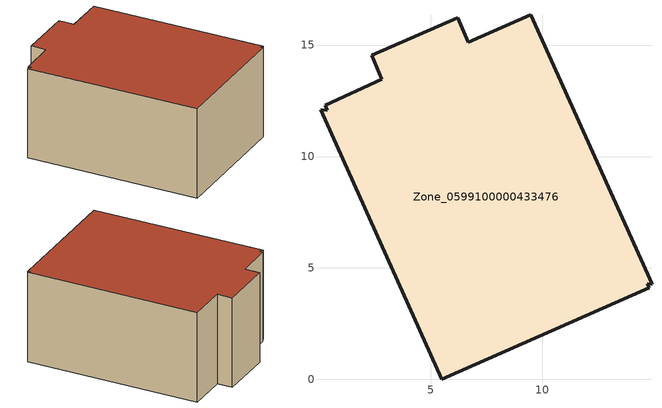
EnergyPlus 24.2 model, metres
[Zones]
Zone_0599100000433476
 floor ground (C_G): 2.79,13.46 2.34,14.54 6.19,16.24 6.67,15.14 9.47,16.37 14.92,4.27 14.71,4.28 14.79,4.1 5.49,0 0.04,12.09 0.35,12.07 0.25,12.3 z0
 wall outside (C_F): 6.67,15.14 6.19,16.24 2.34,14.54 2.79,13.46 0.25,12.3 0.35,12.07 0.04,12.09 5.49,0 14.79,4.1 14.71,4.28 14.92,4.27 9.47,16.37 6.67,15.14 z0:7.09
 roof outside (C_R): 2.79,13.46 0.25,12.3 0.35,12.07 0.04,12.09 5.49,0 14.79,4.1 14.71,4.28 14.92,4.27 9.47,16.37 6.67,15.14 6.19,16.24 2.34,14.54 z7.09
[BUILDING]
Pand.0599100000433476: North Axis=0; Terrain=City; Loads Convergence Tolerance Value=0.04; Temperature Convergence Tolerance Value=0.4; Solar Distribution=FullExterior; Maximum Number of Warmup Days=25; Minimum Number of Warmup Days=1
[Site:Location]
Rotterdam.The.Hague.AP_ZH_NLD Design_Conditions: Latitude=51.96; Longitude=4.45; Time Zone=1; Elevation=-4.5
[SITE:GROUNDTEMPERATURE:BUILDINGSURFACE]
18, 18, 18, 18, 18, 18, 18, 18, 18, 18, 18, 18
[MATERIAL] Thermal Absorptance=0.9; Solar Absorptance=0.7; Visible Absorptance=0.7
Name | Roughness | Thickness | Conductivity | Density | Specific Heat
G.D.2006-2014 | MediumSmooth | 0.15 | 0.06 | 540 | 1210
F.D.2006-2014 | Rough | 0.3 | 0.12 | 1920 | 840
R.D.2006-2014 | MediumRough | 0.2 | 0.08 | 1500 | 1000
[CONSTRUCTION]
C_G: G.D.2006-2014
C_F: F.D.2006-2014
C_R: R.D.2006-2014
[ZONE]
Zone_0599100000433476: Type=1; Multiplier=1; Ceiling Height=Autocalculate; Volume=Autocalculate; Floor Area=autocalculate; Part of Total Floor Area=Yes
[ZONEINFILTRATION:DESIGNFLOWRATE]
Infil_Zone_0599100000433476: Zone or ZoneList or Space or SpaceList=Zone_0599100000433476; Schedule=AlwaysOn; Design Flow Rate Calculation Method=Flow/Area; Flow Rate per Floor Area=0.0021; Constant Term Coefficient=1; Temperature Term Coefficient=0; Velocity Term Coefficient=0; Velocity Squared Term Coefficient=0
[HVACTEMPLATE:ZONE:IDEALLOADSAIRSYSTEM]
Zone_0599100000433476: Maximum Heating Supply Air Temperature=50; Minimum Cooling Supply Air Temperature=13; Maximum Heating Supply Air Humidity Ratio=0.0156; Minimum Cooling Supply Air Humidity Ratio=0.0077; Heating Limit=NoLimit; Cooling Limit=NoLimit; Dehumidification Control Type=ConstantSensibleHeatRatio; Cooling Sensible Heat Ratio=0.7; Dehumidification Setpoint=60; Humidification Control Type=None; Humidification Setpoint=30; Outdoor Air Method=None; Outdoor Air Flow Rate per Person=0.00944; Outdoor Air Flow Rate per Zone Floor Area=0; Outdoor Air Flow Rate per Zone=0; Demand Controlled Ventilation Type=None; Outdoor Air Economizer Type=NoEconomizer; Heat Recovery Type=None; Sensible Heat Recovery Effectiveness=0.7; Latent Heat Recovery Effectiveness=0.65
[ZONECONTROL:THERMOSTAT]
ThermostatControl_Zone_0599100000433476: Zone or ZoneList=Zone_0599100000433476; Control Type Schedule=DualSetpointControlType; Control 1=Thermostat_Zone_0599100000433476; Temperature Difference Between Cutout And Setpoint=0
[THERMOSTATSETPOINT:DUALSETPOINT]
Thermostat_Zone_0599100000433476: Heating Setpoint Temperature Schedule=HeatingSetpoint_Zone_0599100000433476; Cooling Setpoint Temperature Schedule=CoolingSetpoint_Zone_0599100000433476
[SCHEDULE:COMPACT]
HeatingSetpoint_Zone_0599100000433476: Through: 12/31, For: AllDays, Until: 24:00, 21
CoolingSetpoint_Zone_0599100000433476: Through: 12/31, For: AllDays, Until: 24:00, 24
DualSetpointControlType: Through: 12/31, For: AllDays, Until: 24:00, 4
AlwaysOn: Through: 12/31, For: AllDays, Until: 24:00, 1
